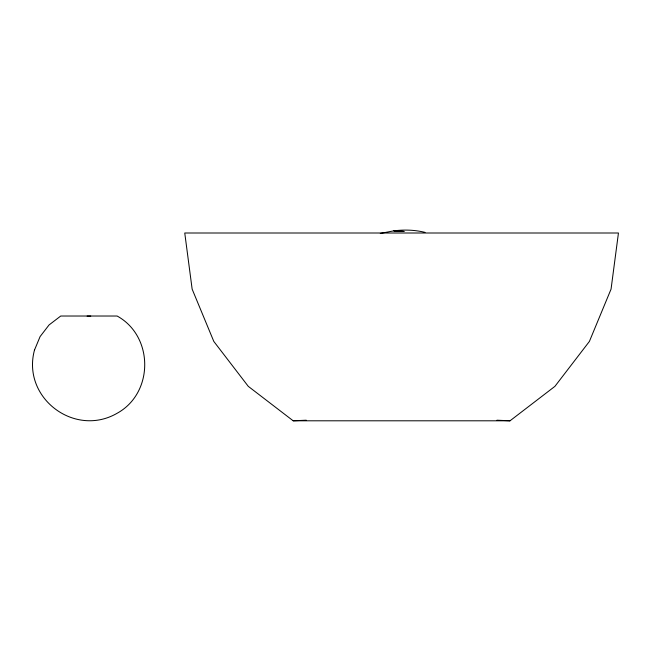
<?xml version="1.0" encoding="UTF-8"?>
<svg xmlns="http://www.w3.org/2000/svg" width="651" height="651" viewBox="0 0 651 651"><rect width="100%" height="100%" fill="white"/><g stroke="black" fill="none" stroke-linecap="round" stroke-linejoin="round"><path stroke-width="0.98" d="M510.026 420.798L554.937 386.336L589.399 341.425L611.061 289.125L618.45 233.001L184.754 233.001L192.143 289.125L213.805 341.425L248.267 386.336L293.178 420.798L510.026 420.798L496.949 420.204M380.274 233.424L393.822 230.845L404.157 231.447L393.798 230.861C404.222 229.534 414.842 229.86 425.07 232.391M87.104 316.109L90.749 316.109M293.178 420.798L306.255 420.204M34.47 350.116C21.589 397.769 74.556 437.911 117.115 413.271C153.921 393.09 153.921 336.209 117.115 316.02L60.738 316.02L49.061 324.947L40.102 336.575L34.47 350.116"/></g></svg>
